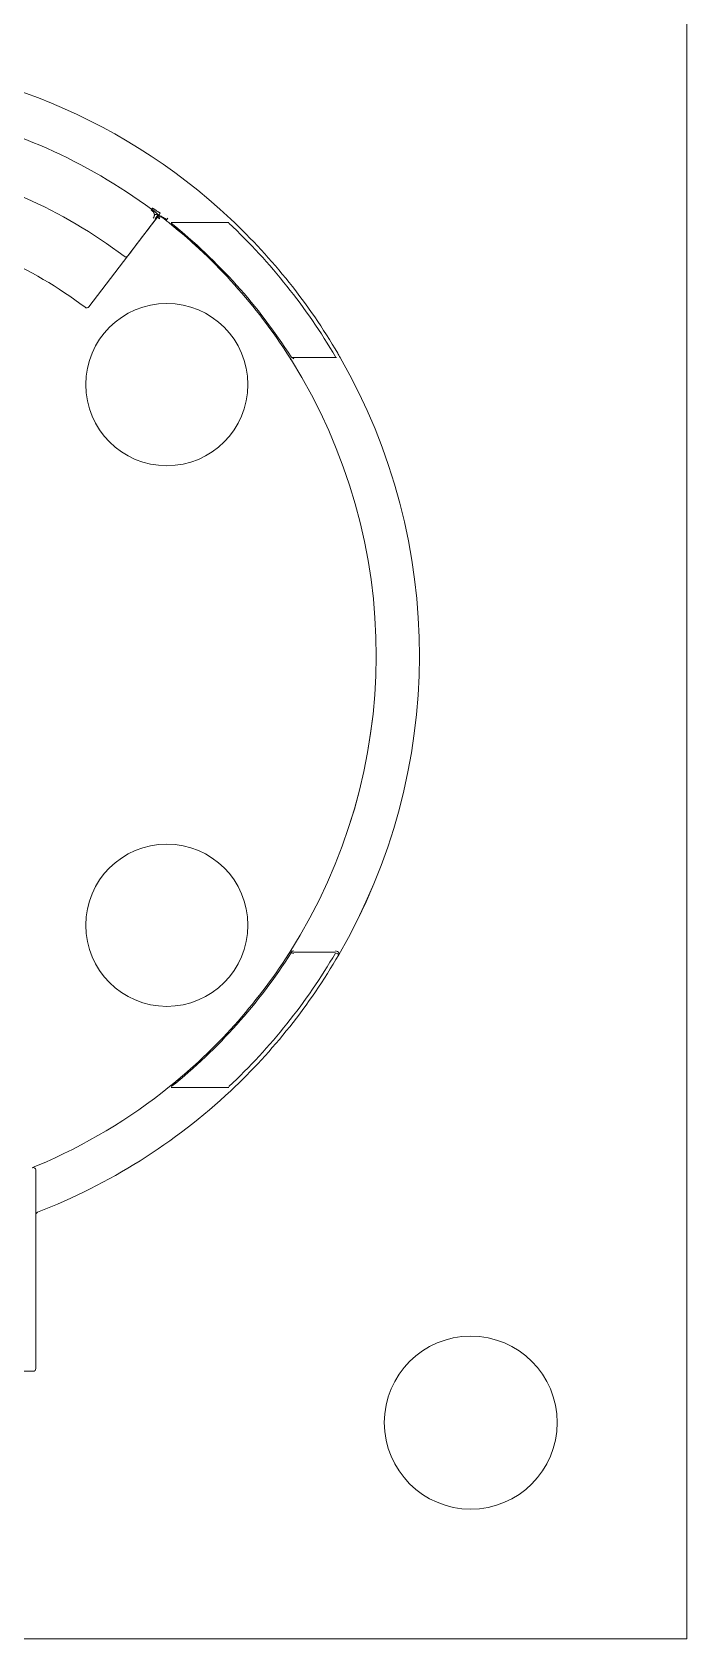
# Model space of a CAD drawing. Header units: millimetres. Extents: x 564.8 to 596.8, y 285.7 to 332.7.
# Drawn here: x 584.64 to 596.76, y 285.7 to 315.42 of the extents above; entities that cross this region are included whole.
import ezdxf

# ---------------------------------------------------------------- set-up
doc = ezdxf.new("R2010")
doc.units = ezdxf.units.MM
doc.layers.add('1', color=7, linetype='Continuous', true_color=0xffffff)

msp = doc.modelspace()

# ---------------------------------------------------------------- linework, layer by layer
at = {"layer": '1', "color": 7, "linetype": 'Continuous', "lineweight": 18}
for p, q in [((596.755, 332.696), (596.755, 285.696)), ((586.839, 312.127), (586.85, 312.142)), ((586.85, 312.142), (586.864, 312.162)), ((586.948, 311.985), (586.942, 311.977)), ((586.95, 311.988), (586.956, 311.995)), ((587.124, 311.946), (587.115, 311.934)), ((587.146, 311.974), (587.124, 311.946)), ((586.408, 311.279), (585.686, 310.336)), ((584.705, 290.696), (584.705, 293.611)), ((581.555, 290.646), (584.655, 290.646)), ((596.755, 285.696), (564.755, 285.696))]:
    msp.add_line(p, q, dxfattribs=at)
at = {"layer": '1', "color": 7, "linetype": 'Continuous', "lineweight": 13}
for p, q in [((586.409, 311.28), (586.941, 311.975)), ((587.213, 311.896), (588.28, 311.896)), ((586.408, 311.279), (585.686, 310.336)), ((590.268, 309.396), (589.449, 309.396)), ((590.25, 298.396), (589.479, 298.396)), ((588.28, 295.896), (587.213, 295.896)), ((584.636, 294.409), (584.641, 294.411)), ((584.705, 290.696), (584.705, 293.611)), ((581.555, 290.646), (584.655, 290.646))]:
    msp.add_line(p, q, dxfattribs=at)
at = {"layer": '1', "color": 7, "linetype": 'Continuous', "lineweight": 18}
msp.add_circle((592.755, 289.696), 1.6, dxfattribs=at)
at = {"layer": '1', "color": 7, "linetype": 'Continuous', "lineweight": 13}
for centre, radius, start, end in [((580.755, 303.896), 11.05, 46.84, 133.16), ((580.755, 303.896), 10.25, 53.5331, 78.6649), ((580.755, 303.896), 9.25, 52.8695, 79.3285), ((580.755, 303.896), 8.06, 52.9147, 79.2833), ((580.755, 303.896), 10.25, 51.6477, 52.1623), ((580.755, 303.896), 10.25, 51.171, 51.6485), ((580.755, 303.896), 10.25, 49.7979, 51.1702), ((580.755, 303.896), 10.25, 46.5526, 47.9657), ((585.646, 310.366), 0.05, 232.9147, 322.5614), ((580.755, 303.896), 10.25, 32.1171, 33.3568), ((580.755, 303.896), 11.05, 329.8539, 29.8563), ((580.755, 303.896), 10.25, 327.5654, 32.1176), ((580.755, 303.896), 10.25, 326.6896, 327.5687), ((580.755, 303.896), 10.25, 308.8295, 310.229), ((580.755, 303.896), 10.25, 311.8195, 312.0573), ((580.755, 303.896), 10.25, 292.8518, 308.829), ((580.755, 303.896), 11.05, 291.1223, 313.16)]:
    msp.add_arc(centre, radius, start, end, dxfattribs=at)
at = {"layer": '1', "color": 7, "linetype": 'Continuous', "lineweight": 18}
for centre, radius, start, end in [((580.755, 303.896), 11.05, 46.84, 133.16), ((580.755, 303.896, 0), 9.25, 52.8695, 79.3285), ((580.755, 303.896, 0), 8.06, 52.9147, 79.2833), ((586.996, 311.964), 0.05, 97.421, 142.5614), ((586.996, 311.964), 0.05, 74.8545, 97.421), ((580.755, 303.896, 0), 10.25, 51.171, 51.6485), ((580.755, 303.857), 10.3, 32.6303, 51.171), ((580.755, 303.857), 11, 30.3249, 46.84), ((586.369, 311.311, 0), 0.05, 232.8695, 322.5614), ((585.646, 310.366), 0.05, 232.9147, 322.5614), ((587.13, 308.896), 1.5, 90, 270), ((587.13, 308.896), 1.5, 270, 90), ((580.755, 303.896, 0), 11.05, 329.8561, 29.8563), ((580.755, 303.896, 0), 10.25, 327.5677, 32.1176), ((587.13, 298.896), 1.5, 90, 270), ((587.13, 298.896), 1.5, 270, 90), ((580.755, 303.935), 10.3, 308.829, 327.4182), ((580.755, 303.935), 11, 313.16, 329.6751), ((580.755, 303.896, 0), 10.25, 292.8518, 308.829), ((580.755, 303.896, 0), 11.05, 291.1223, 313.16), ((584.655, 290.696), 0.05, 270, 0)]:
    msp.add_arc(centre, radius, start, end, dxfattribs=at)
for points, knots in [([(586.839, 312.127), (586.843, 312.125), (586.846, 312.122), (586.854, 312.116), (586.857, 312.113), (586.865, 312.107), (586.868, 312.104), (586.875, 312.097), (586.878, 312.094), (586.883, 312.087), (586.886, 312.083), (586.89, 312.075), (586.892, 312.071), (586.895, 312.063), (586.896, 312.058), (586.898, 312.051), (586.899, 312.049), (586.899, 312.046)], [0, 0, 0, 0, 0.117598, 0.117598, 0.241874, 0.241874, 0.370803, 0.370803, 0.504017, 0.504017, 0.639654, 0.639654, 0.773312, 0.773312, 0.91586, 0.91586, 1, 1, 1, 1]), ([(587.006, 312.069), (587.002, 312.071), (586.998, 312.074), (586.989, 312.08), (586.984, 312.083), (586.974, 312.089), (586.969, 312.092), (586.958, 312.099), (586.953, 312.103), (586.939, 312.112), (586.931, 312.117), (586.917, 312.126), (586.911, 312.13), (586.9, 312.137), (586.896, 312.14), (586.889, 312.145), (586.885, 312.147), (586.88, 312.151), (586.878, 312.153), (586.874, 312.155), (586.872, 312.157), (586.869, 312.159), (586.868, 312.159), (586.866, 312.161), (586.865, 312.161), (586.864, 312.162)], [0, 0, 0, 0, 0.07296, 0.07296, 0.149706, 0.149706, 0.231793, 0.231793, 0.322784, 0.322784, 0.447341, 0.447341, 0.554324, 0.554324, 0.642588, 0.642588, 0.723119, 0.723119, 0.796921, 0.796921, 0.868108, 0.868108, 0.935987, 0.935987, 1, 1, 1, 1]), ([(586.899, 312.046), (586.9, 312.041), (586.9, 312.036), (586.899, 312.025), (586.899, 312.02), (586.896, 312.01), (586.895, 312.004), (586.891, 311.997), (586.89, 311.994), (586.888, 311.989), (586.887, 311.987), (586.885, 311.984), (586.884, 311.983), (586.882, 311.981), (586.882, 311.98), (586.881, 311.979), (586.88, 311.978), (586.879, 311.976), (586.878, 311.975), (586.877, 311.974), (586.877, 311.973), (586.876, 311.973), (586.876, 311.972), (586.876, 311.972)], [0, 0, 0, 0, 0.168611, 0.168611, 0.347734, 0.347734, 0.545164, 0.545164, 0.666857, 0.666857, 0.749037, 0.749037, 0.811778, 0.811778, 0.861926, 0.861926, 0.902171, 0.902171, 0.951085, 0.951085, 0.987281, 0.987281, 1, 1, 1, 1]), ([(586.942, 311.976), (586.942, 311.977), (586.942, 311.977), (586.943, 311.978), (586.944, 311.979), (586.945, 311.98), (586.945, 311.981), (586.947, 311.983), (586.947, 311.984), (586.949, 311.986), (586.95, 311.987), (586.95, 311.988)], [0, 0, 0, 0, 0.178657, 0.178657, 0.365504, 0.365504, 0.568617, 0.568617, 0.792226, 0.792226, 1, 1, 1, 1]), ([(586.996, 311.964), (586.99, 311.968), (586.985, 311.972), (586.976, 311.98), (586.971, 311.983), (586.964, 311.989), (586.961, 311.991), (586.957, 311.994), (586.956, 311.995), (586.956, 311.995)], [0, 0, 0, 0, 0.250993, 0.250993, 0.501986, 0.501986, 0.752979, 0.752979, 1, 1, 1, 1]), ([(586.978, 312.026), (586.981, 312.022), (586.986, 312.016), (586.99, 312.013), (586.989, 312.014), (586.989, 312.014)], [0, 0, 0, 0, 0.333404, 0.666808, 1, 1, 1, 1]), ([(587.008, 312.013), (587.008, 312.013), (587.011, 312.011), (587.017, 312.009), (587.024, 312.005), (587.027, 312.002)], [0, 0, 0, 0, 0.50778, 0.790675, 1, 1, 1, 1]), ([(587.046, 311.989), (587.048, 311.987), (587.05, 311.986), (587.055, 311.982), (587.058, 311.979), (587.064, 311.974), (587.067, 311.972), (587.073, 311.967), (587.076, 311.965), (587.082, 311.961), (587.085, 311.958), (587.09, 311.954), (587.093, 311.952), (587.097, 311.949), (587.098, 311.948), (587.1, 311.946), (587.101, 311.946), (587.102, 311.944), (587.103, 311.944), (587.105, 311.943), (587.105, 311.942), (587.107, 311.941), (587.107, 311.941), (587.108, 311.94), (587.109, 311.939), (587.11, 311.938), (587.111, 311.938), (587.112, 311.937), (587.113, 311.936), (587.114, 311.936), (587.114, 311.935), (587.115, 311.935), (587.115, 311.934), (587.115, 311.934)], [0, 0, 0, 0, 0.124283, 0.124283, 0.280422, 0.280422, 0.416751, 0.416751, 0.534978, 0.534978, 0.643643, 0.643643, 0.743653, 0.743653, 0.80774, 0.80774, 0.834863, 0.834863, 0.870247, 0.870247, 0.891123, 0.891123, 0.910673, 0.910673, 0.928456, 0.928456, 0.949893, 0.949893, 0.974947, 0.974947, 0.993401, 0.993401, 1, 1, 1, 1]), ([(584.736, 294.451), (584.714, 294.442), (584.679, 294.427), (584.644, 294.412), (584.636, 294.409), (584.636, 294.409)], [0, 0, 0, 0, 0.429139, 0.715231, 1, 1, 1, 1]), ([(584.705, 294.363), (584.705, 294.372), (584.7, 294.391), (584.675, 294.414), (584.649, 294.415), (584.636, 294.409)], [0, 0, 0, 0, 0.285714, 0.571429, 1, 1, 1, 1]), ([(584.705, 293.611), (584.705, 293.774), (584.705, 294.045), (584.705, 294.306), (584.705, 294.363), (584.705, 294.363)], [0, 0, 0, 0, 0.428571, 0.714286, 1, 1, 1, 1]), ([(584.705, 293.542), (584.705, 293.55), (584.711, 293.57), (584.727, 293.584), (584.737, 293.588)], [0, 0, 0, 0, 0.428571, 1, 1, 1, 1])]:
    msp.add_open_spline(points, degree=3, knots=knots, dxfattribs=at)
for points, degree in [([(586.978, 312.026), (586.975, 312.03), (586.969, 312.038), (586.951, 312.058), (586.908, 312.098), (586.869, 312.128), (586.85, 312.142)], 3), ([(586.978, 312.026), (586.98, 312.03), (586.985, 312.037), (586.993, 312.051), (587.002, 312.063), (587.006, 312.069)], 3), ([(586.409, 311.28), (586.586, 311.512), (586.764, 311.744), (586.942, 311.976)], 3), ([(586.978, 312.026), (586.971, 312.029), (586.956, 312.033), (586.931, 312.041), (586.911, 312.043), (586.899, 312.046)], 3), ([(586.978, 312.026), (586.973, 312.026), (586.964, 312.023), (586.95, 312.012), (586.931, 311.987), (586.918, 311.969), (586.912, 311.961)], 3), ([(586.942, 311.976), (586.935, 311.967), (586.924, 311.962), (586.912, 311.961)], 3), ([(586.978, 312.026), (586.976, 312.023), (586.971, 312.016), (586.959, 312), (586.953, 311.991), (586.95, 311.988)], 3), ([(586.978, 312.026), (586.983, 312.027), (586.994, 312.026), (587.018, 312.017), (587.069, 311.988), (587.106, 311.96), (587.124, 311.946)], 3), ([(586.978, 312.026), (586.985, 312.024), (586.999, 312.018), (587.022, 312.007), (587.037, 311.996), (587.046, 311.989)], 3), ([(586.996, 311.964), (587.004, 311.976), (587.002, 311.992), (586.994, 312.009)], 3), ([(587.182, 311.881), (588.043, 311.188), (588.791, 310.354), (589.388, 309.423)], 3), ([(590.293, 309.475), (589.757, 310.392), (589.088, 311.23), (588.314, 311.956)], 3), ([(589.388, 309.423), (589.4, 309.403), (589.419, 309.374), (589.437, 309.346)], 3), ([(589.43, 309.411), (589.442, 309.401), (589.461, 309.387), (589.479, 309.372)], 3), ([(590.339, 309.397), (590.322, 309.426), (590.305, 309.455), (590.293, 309.475)], 3), ([(589.407, 298.399), (589.398, 298.386), (589.39, 298.372), (589.381, 298.359)], 3), ([(589.452, 298.416), (589.433, 298.42), (589.415, 298.412), (589.407, 298.399)], 3), ([(589.41, 298.404), (589.408, 298.401), (589.407, 298.399)], 2), ([(589.407, 298.399), (589.408, 298.401), (589.419, 298.397), (589.434, 298.388)], 3), ([(589.434, 298.388), (589.441, 298.395), (589.447, 298.405), (589.452, 298.416)], 3), ([(589.479, 298.42), (589.469, 298.416), (589.459, 298.415), (589.452, 298.416)], 3), ([(590.289, 298.41), (590.278, 298.417), (590.264, 298.42), (590.25, 298.42)], 3), ([(590.311, 298.347), (590.322, 298.366), (590.313, 298.396), (590.289, 298.41)], 3), ([(589.381, 298.359), (588.786, 297.432), (588.04, 296.602), (587.182, 295.911)], 3), ([(588.314, 295.836), (589.097, 296.57), (589.772, 297.419), (590.311, 298.347)], 3), ([(589.434, 298.388), (589.448, 298.383), (589.463, 298.381), (589.479, 298.381)], 3), ([(590.271, 298.378), (590.295, 298.365), (590.313, 298.35), (590.311, 298.347)], 3)]:
    msp.add_open_spline(points, degree=degree, dxfattribs=at)

doc.saveas('drawing.dxf')
